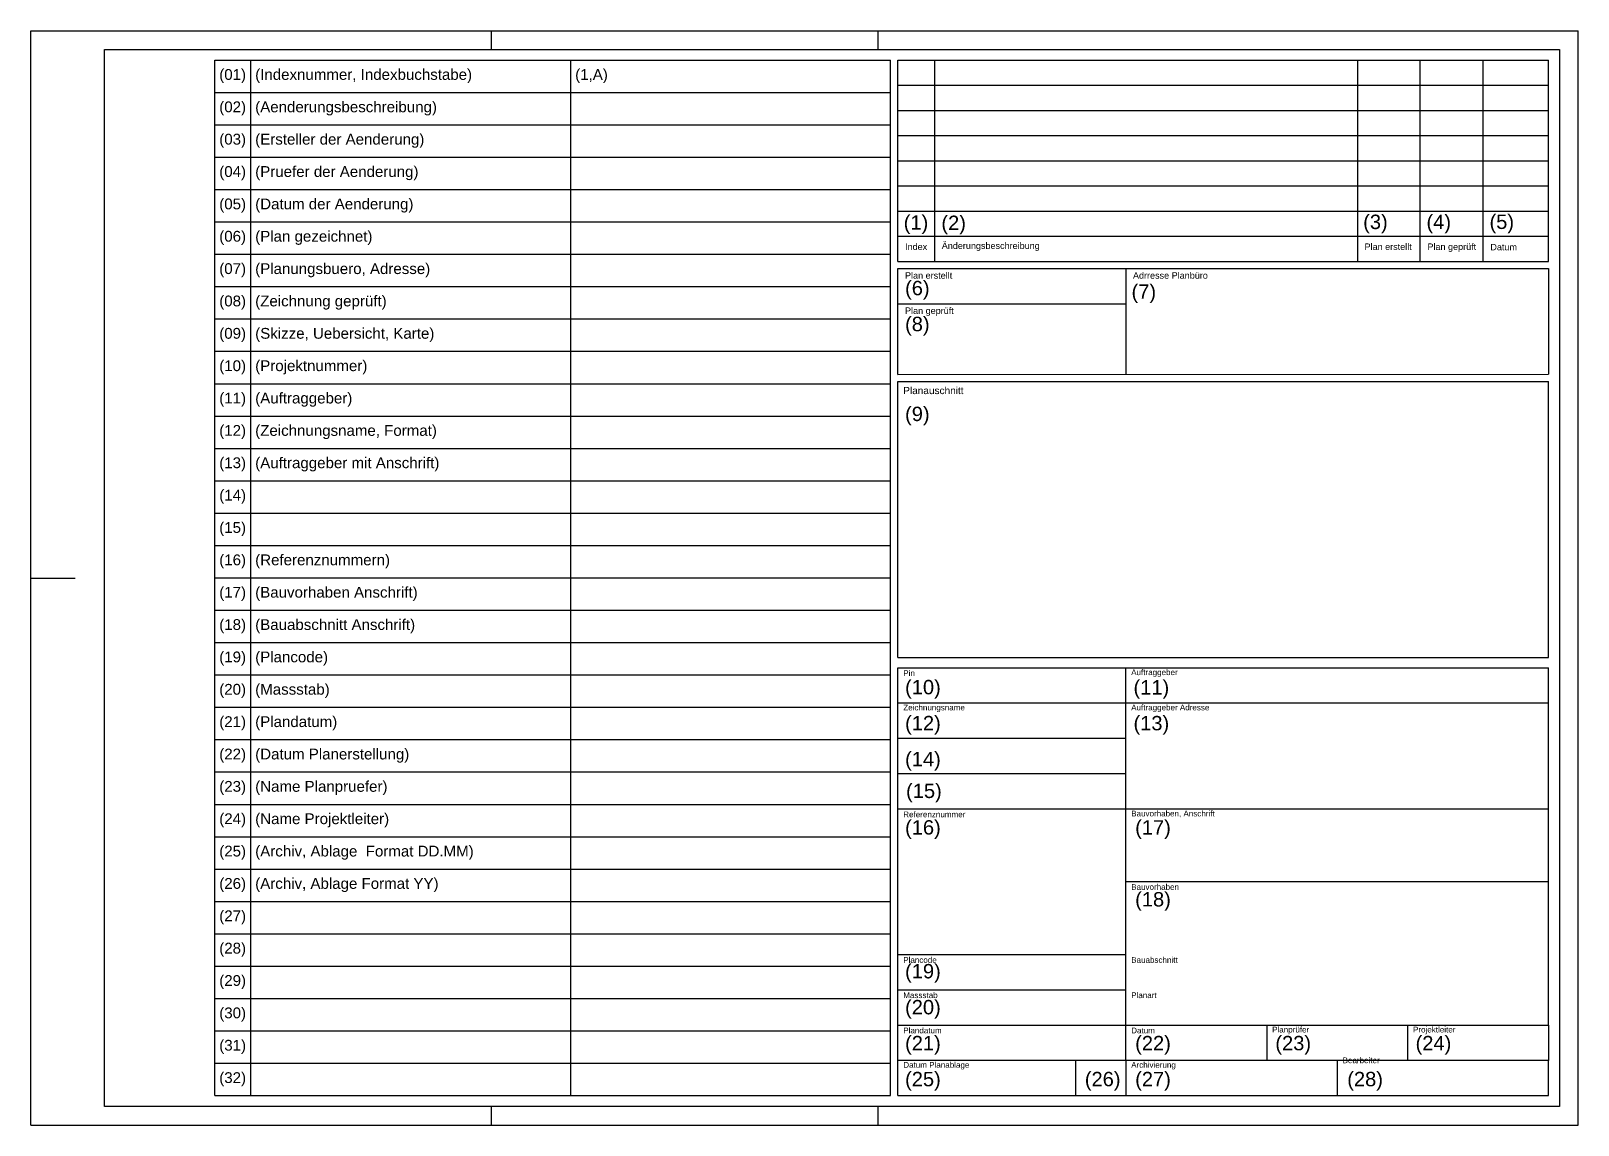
# Model space of a CAD drawing. Header units: millimetres. Extents: x 0 to 420, y 0 to 297.
import ezdxf

# ---------------------------------------------------------------- set-up
doc = ezdxf.new("R2010")
doc.units = ezdxf.units.MM
for name, color, linetype, true_color in [('Blattrahmen Din A3', 5, 'Continuous', 0x0000ff), ('Faltung Lochung', 3, 'Continuous', 0x00ff00), ('Legende Rahmen', 5, 'Continuous', 0x0000ff), ('Legende Text', 6, 'Continuous', 0xff00ff), ('Plankopf 2 Hilfe', 96, 'Continuous', 0x008000), ('Plankopf 2 Rahmen', 5, 'Continuous', 0x0000ff), ('Plankopf 2 Text Vorgabe', 1, 'Continuous', 0xff0000)]:
    doc.layers.add(name, color=color, linetype=linetype, true_color=true_color)
doc.styles.add('textstyle100', font='')
doc.styles.add('textstyle101', font='')
doc.styles.add('textstyle102', font='')
doc.styles.add('textstyle103', font='')
doc.styles.add('textstyle104', font='')
doc.styles.add('textstyle105', font='')
doc.styles.add('textstyle106', font='')
doc.styles.add('textstyle107', font='')
doc.styles.add('textstyle108', font='')
doc.styles.add('textstyle109', font='')
doc.styles.add('textstyle110', font='')
doc.styles.add('textstyle111', font='')
doc.styles.add('textstyle112', font='')
doc.styles.add('textstyle113', font='')
doc.styles.add('textstyle114', font='')
doc.styles.add('textstyle115', font='')
doc.styles.add('textstyle116', font='')
doc.styles.add('textstyle117', font='')
doc.styles.add('textstyle118', font='')
doc.styles.add('textstyle119', font='')
doc.styles.add('textstyle120', font='')
doc.styles.add('textstyle121', font='')
doc.styles.add('textstyle122', font='')
doc.styles.add('textstyle123', font='')
doc.styles.add('textstyle124', font='')
doc.styles.add('textstyle125', font='')
doc.styles.add('textstyle126', font='')
doc.styles.add('textstyle127', font='')
doc.styles.add('textstyle128', font='')
doc.styles.add('textstyle129', font='')
doc.styles.add('textstyle130', font='')
doc.styles.add('textstyle131', font='')
doc.styles.add('textstyle20', font='')
doc.styles.add('textstyle21', font='')
doc.styles.add('textstyle22', font='')
doc.styles.add('textstyle23', font='')
doc.styles.add('textstyle24', font='')
doc.styles.add('textstyle25', font='')
doc.styles.add('textstyle26', font='')
doc.styles.add('textstyle27', font='')
doc.styles.add('textstyle28', font='')
doc.styles.add('textstyle29', font='')
doc.styles.add('textstyle30', font='')
doc.styles.add('textstyle31', font='')
doc.styles.add('textstyle32', font='')
doc.styles.add('textstyle33', font='')
doc.styles.add('textstyle34', font='')
doc.styles.add('textstyle35', font='')
doc.styles.add('textstyle36', font='')
doc.styles.add('textstyle37', font='')
doc.styles.add('textstyle38', font='')
doc.styles.add('textstyle39', font='')
doc.styles.add('textstyle40', font='')
doc.styles.add('textstyle41', font='')
doc.styles.add('textstyle42', font='')
doc.styles.add('textstyle43', font='')
doc.styles.add('textstyle44', font='')
doc.styles.add('textstyle45', font='')
doc.styles.add('textstyle46', font='')
doc.styles.add('textstyle47', font='')
doc.styles.add('textstyle48', font='')
doc.styles.add('textstyle49', font='')
doc.styles.add('textstyle50', font='')
doc.styles.add('textstyle51', font='')
doc.styles.add('textstyle52', font='')
doc.styles.add('textstyle53', font='')
doc.styles.add('textstyle54', font='')
doc.styles.add('textstyle55', font='')
doc.styles.add('textstyle56', font='')
doc.styles.add('textstyle57', font='')
doc.styles.add('textstyle58', font='')
doc.styles.add('textstyle59', font='')
doc.styles.add('textstyle60', font='')
doc.styles.add('textstyle61', font='')
doc.styles.add('textstyle62', font='')
doc.styles.add('textstyle63', font='')
doc.styles.add('textstyle64', font='')
doc.styles.add('textstyle65', font='')
doc.styles.add('textstyle66', font='')
doc.styles.add('textstyle67', font='')
doc.styles.add('textstyle68', font='')
doc.styles.add('textstyle69', font='')
doc.styles.add('textstyle70', font='')
doc.styles.add('textstyle71', font='')
doc.styles.add('textstyle72', font='')
doc.styles.add('textstyle73', font='')
doc.styles.add('textstyle74', font='')
doc.styles.add('textstyle75', font='')
doc.styles.add('textstyle76', font='')
doc.styles.add('textstyle77', font='')
doc.styles.add('textstyle78', font='')
doc.styles.add('textstyle79', font='')
doc.styles.add('textstyle80', font='')
doc.styles.add('textstyle81', font='')
doc.styles.add('textstyle82', font='')
doc.styles.add('textstyle83', font='')
doc.styles.add('textstyle84', font='')
doc.styles.add('textstyle85', font='')
doc.styles.add('textstyle86', font='')
doc.styles.add('textstyle87', font='')
doc.styles.add('textstyle88', font='')
doc.styles.add('textstyle89', font='')
doc.styles.add('textstyle90', font='')
doc.styles.add('textstyle91', font='')
doc.styles.add('textstyle92', font='')
doc.styles.add('textstyle93', font='')
doc.styles.add('textstyle94', font='')
doc.styles.add('textstyle95', font='')
doc.styles.add('textstyle96', font='')
doc.styles.add('textstyle97', font='')
doc.styles.add('textstyle98', font='')
doc.styles.add('textstyle99', font='')
doc.styles.get('textstyle100').set_extended_font_data('Arial')
doc.styles.get('textstyle101').set_extended_font_data('Arial')
doc.styles.get('textstyle102').set_extended_font_data('Arial')
doc.styles.get('textstyle103').set_extended_font_data('Arial')
doc.styles.get('textstyle104').set_extended_font_data('Arial')
doc.styles.get('textstyle105').set_extended_font_data('Arial')
doc.styles.get('textstyle106').set_extended_font_data('Arial')
doc.styles.get('textstyle107').set_extended_font_data('Arial')
doc.styles.get('textstyle108').set_extended_font_data('Arial')
doc.styles.get('textstyle109').set_extended_font_data('Arial')
doc.styles.get('textstyle110').set_extended_font_data('Arial')
doc.styles.get('textstyle111').set_extended_font_data('Arial')
doc.styles.get('textstyle112').set_extended_font_data('Arial')
doc.styles.get('textstyle113').set_extended_font_data('Arial')
doc.styles.get('textstyle114').set_extended_font_data('Arial')
doc.styles.get('textstyle115').set_extended_font_data('Arial')
doc.styles.get('textstyle116').set_extended_font_data('Arial')
doc.styles.get('textstyle117').set_extended_font_data('Arial')
doc.styles.get('textstyle118').set_extended_font_data('Arial')
doc.styles.get('textstyle119').set_extended_font_data('Arial')
doc.styles.get('textstyle120').set_extended_font_data('Arial')
doc.styles.get('textstyle121').set_extended_font_data('Arial')
doc.styles.get('textstyle122').set_extended_font_data('Arial')
doc.styles.get('textstyle123').set_extended_font_data('Arial')
doc.styles.get('textstyle124').set_extended_font_data('Arial')
doc.styles.get('textstyle125').set_extended_font_data('Arial')
doc.styles.get('textstyle126').set_extended_font_data('Arial')
doc.styles.get('textstyle127').set_extended_font_data('Arial')
doc.styles.get('textstyle128').set_extended_font_data('Arial')
doc.styles.get('textstyle129').set_extended_font_data('Arial')
doc.styles.get('textstyle130').set_extended_font_data('Arial')
doc.styles.get('textstyle131').set_extended_font_data('Arial')
doc.styles.get('textstyle20').set_extended_font_data('Arial')
doc.styles.get('textstyle21').set_extended_font_data('Arial')
doc.styles.get('textstyle22').set_extended_font_data('Arial')
doc.styles.get('textstyle23').set_extended_font_data('Arial')
doc.styles.get('textstyle24').set_extended_font_data('Arial')
doc.styles.get('textstyle25').set_extended_font_data('Arial')
doc.styles.get('textstyle26').set_extended_font_data('Arial')
doc.styles.get('textstyle27').set_extended_font_data('Arial')
doc.styles.get('textstyle28').set_extended_font_data('Arial')
doc.styles.get('textstyle29').set_extended_font_data('Arial')
doc.styles.get('textstyle30').set_extended_font_data('Arial')
doc.styles.get('textstyle31').set_extended_font_data('Arial')
doc.styles.get('textstyle32').set_extended_font_data('Arial')
doc.styles.get('textstyle33').set_extended_font_data('Arial')
doc.styles.get('textstyle34').set_extended_font_data('Arial')
doc.styles.get('textstyle35').set_extended_font_data('Arial')
doc.styles.get('textstyle36').set_extended_font_data('Arial')
doc.styles.get('textstyle37').set_extended_font_data('Arial')
doc.styles.get('textstyle38').set_extended_font_data('Arial')
doc.styles.get('textstyle39').set_extended_font_data('Arial')
doc.styles.get('textstyle40').set_extended_font_data('Arial')
doc.styles.get('textstyle41').set_extended_font_data('Arial')
doc.styles.get('textstyle42').set_extended_font_data('Arial')
doc.styles.get('textstyle43').set_extended_font_data('Arial')
doc.styles.get('textstyle44').set_extended_font_data('Arial')
doc.styles.get('textstyle45').set_extended_font_data('Arial')
doc.styles.get('textstyle46').set_extended_font_data('Arial')
doc.styles.get('textstyle47').set_extended_font_data('Arial')
doc.styles.get('textstyle48').set_extended_font_data('Arial')
doc.styles.get('textstyle49').set_extended_font_data('Arial')
doc.styles.get('textstyle50').set_extended_font_data('Arial')
doc.styles.get('textstyle51').set_extended_font_data('Arial')
doc.styles.get('textstyle52').set_extended_font_data('Arial')
doc.styles.get('textstyle53').set_extended_font_data('Arial')
doc.styles.get('textstyle54').set_extended_font_data('Arial')
doc.styles.get('textstyle55').set_extended_font_data('Arial')
doc.styles.get('textstyle56').set_extended_font_data('Arial')
doc.styles.get('textstyle57').set_extended_font_data('Arial')
doc.styles.get('textstyle58').set_extended_font_data('Arial')
doc.styles.get('textstyle59').set_extended_font_data('Arial')
doc.styles.get('textstyle60').set_extended_font_data('Arial')
doc.styles.get('textstyle61').set_extended_font_data('Arial')
doc.styles.get('textstyle62').set_extended_font_data('Arial')
doc.styles.get('textstyle63').set_extended_font_data('Arial')
doc.styles.get('textstyle64').set_extended_font_data('Arial')
doc.styles.get('textstyle65').set_extended_font_data('Arial')
doc.styles.get('textstyle66').set_extended_font_data('Arial')
doc.styles.get('textstyle67').set_extended_font_data('Arial')
doc.styles.get('textstyle68').set_extended_font_data('Arial')
doc.styles.get('textstyle69').set_extended_font_data('Arial')
doc.styles.get('textstyle70').set_extended_font_data('Arial')
doc.styles.get('textstyle71').set_extended_font_data('Arial')
doc.styles.get('textstyle72').set_extended_font_data('Arial')
doc.styles.get('textstyle73').set_extended_font_data('Arial')
doc.styles.get('textstyle74').set_extended_font_data('Arial')
doc.styles.get('textstyle75').set_extended_font_data('Arial')
doc.styles.get('textstyle76').set_extended_font_data('Arial')
doc.styles.get('textstyle77').set_extended_font_data('Arial')
doc.styles.get('textstyle78').set_extended_font_data('Arial')
doc.styles.get('textstyle79').set_extended_font_data('Arial')
doc.styles.get('textstyle80').set_extended_font_data('Arial')
doc.styles.get('textstyle81').set_extended_font_data('Arial')
doc.styles.get('textstyle82').set_extended_font_data('Arial')
doc.styles.get('textstyle83').set_extended_font_data('Arial')
doc.styles.get('textstyle84').set_extended_font_data('Arial')
doc.styles.get('textstyle85').set_extended_font_data('Arial')
doc.styles.get('textstyle86').set_extended_font_data('Arial')
doc.styles.get('textstyle87').set_extended_font_data('Arial')
doc.styles.get('textstyle88').set_extended_font_data('Arial')
doc.styles.get('textstyle89').set_extended_font_data('Arial')
doc.styles.get('textstyle90').set_extended_font_data('Arial')
doc.styles.get('textstyle91').set_extended_font_data('Arial')
doc.styles.get('textstyle92').set_extended_font_data('Arial')
doc.styles.get('textstyle93').set_extended_font_data('Arial')
doc.styles.get('textstyle94').set_extended_font_data('Arial')
doc.styles.get('textstyle95').set_extended_font_data('Arial')
doc.styles.get('textstyle96').set_extended_font_data('Arial')
doc.styles.get('textstyle97').set_extended_font_data('Arial')
doc.styles.get('textstyle98').set_extended_font_data('Arial')
doc.styles.get('textstyle99').set_extended_font_data('Arial')

msp = doc.modelspace()

# ---------------------------------------------------------------- linework, layer by layer
at = {"layer": 'Blattrahmen Din A3'}
for p, q in [((0, 0), (0, 297)), ((0, 297), (420, 297)), ((420, 0), (420, 297)), ((20, 292), (415, 292)), ((20, 5), (20, 292)), ((415, 292), (415, 5)), ((415, 5), (20, 5)), ((0, 0), (420, 0))]:
    msp.add_line(p, q, dxfattribs=at)
at = {"layer": 'Faltung Lochung'}
for p, q in [((125, 292), (125, 297)), ((230, 292), (230, 297)), ((0, 148.5), (12, 148.5)), ((125, 0), (125, 5)), ((230, 0), (230, 5))]:
    msp.add_line(p, q, dxfattribs=at)
at = {"layer": 'Legende Rahmen'}
for p, q in [((49.9, 280.3), (49.9, 289.09)), ((49.9, 289.09), (233.39, 289.09)), ((59.66, 280.3), (59.66, 289.09)), ((146.53, 280.3), (146.53, 289.09)), ((233.39, 280.3), (233.39, 289.09)), ((49.9, 271.52), (49.9, 280.3)), ((49.9, 280.3), (233.39, 280.3)), ((59.66, 271.52), (59.66, 280.3)), ((146.53, 271.52), (146.53, 280.3)), ((233.39, 271.52), (233.39, 280.3)), ((49.9, 262.74), (49.9, 271.52)), ((49.9, 271.52), (233.39, 271.52)), ((59.66, 262.74), (59.66, 271.52)), ((146.53, 262.74), (146.53, 271.52)), ((233.39, 262.74), (233.39, 271.52)), ((49.9, 253.95), (49.9, 262.74)), ((49.9, 262.74), (233.39, 262.74)), ((59.66, 253.95), (59.66, 262.74)), ((146.53, 253.95), (146.53, 262.74)), ((233.39, 253.95), (233.39, 262.74)), ((49.9, 245.17), (49.9, 253.95)), ((49.9, 253.95), (233.39, 253.95)), ((59.66, 245.17), (59.66, 253.95)), ((146.53, 245.17), (146.53, 253.95)), ((233.39, 245.17), (233.39, 253.95)), ((49.9, 236.38), (49.9, 245.17)), ((49.9, 245.17), (233.39, 245.17)), ((59.66, 236.38), (59.66, 245.17)), ((146.53, 236.38), (146.53, 245.17)), ((233.39, 236.38), (233.39, 245.17)), ((49.9, 227.6), (49.9, 236.38)), ((49.9, 236.38), (233.39, 236.38)), ((59.66, 227.6), (59.66, 236.38)), ((146.53, 227.6), (146.53, 236.38)), ((233.39, 227.6), (233.39, 236.38)), ((49.9, 218.82), (49.9, 227.6)), ((49.9, 227.6), (233.39, 227.6)), ((59.66, 218.82), (59.66, 227.6)), ((146.53, 218.82), (146.53, 227.6)), ((233.39, 218.82), (233.39, 227.6)), ((49.9, 210.03), (49.9, 218.82)), ((49.9, 218.82), (233.39, 218.82)), ((59.66, 210.03), (59.66, 218.82)), ((146.53, 210.03), (146.53, 218.82)), ((233.39, 210.03), (233.39, 218.82)), ((49.9, 201.25), (49.9, 210.03)), ((49.9, 210.03), (233.39, 210.03)), ((59.66, 201.25), (59.66, 210.03)), ((146.53, 201.25), (146.53, 210.03)), ((233.39, 201.25), (233.39, 210.03)), ((49.9, 192.46), (49.9, 201.25)), ((49.9, 201.25), (233.39, 201.25)), ((59.66, 192.46), (59.66, 201.25)), ((146.53, 192.46), (146.53, 201.25)), ((233.39, 192.46), (233.39, 201.25)), ((49.9, 183.68), (49.9, 192.46)), ((49.9, 192.46), (233.39, 192.46)), ((59.66, 183.68), (59.66, 192.46)), ((146.53, 183.68), (146.53, 192.46)), ((233.39, 183.68), (233.39, 192.46)), ((49.9, 174.9), (49.9, 183.68)), ((49.9, 183.68), (233.39, 183.68)), ((59.66, 174.9), (59.66, 183.68)), ((146.53, 174.9), (146.53, 183.68)), ((233.39, 174.9), (233.39, 183.68)), ((49.9, 166.11), (49.9, 174.9)), ((49.9, 174.9), (233.39, 174.9)), ((59.66, 166.11), (59.66, 174.9)), ((146.53, 166.11), (146.53, 174.9)), ((233.39, 166.11), (233.39, 174.9)), ((49.9, 157.33), (49.9, 166.11)), ((49.9, 166.11), (233.39, 166.11)), ((59.66, 157.33), (59.66, 166.11)), ((146.53, 157.33), (146.53, 166.11)), ((233.39, 157.33), (233.39, 166.11)), ((49.9, 148.54), (49.9, 157.33)), ((49.9, 157.33), (233.39, 157.33)), ((59.66, 148.54), (59.66, 157.33)), ((146.53, 148.54), (146.53, 157.33)), ((233.39, 148.54), (233.39, 157.33)), ((49.9, 139.76), (49.9, 148.54)), ((49.9, 148.54), (233.39, 148.54)), ((59.66, 139.76), (59.66, 148.54)), ((146.53, 139.76), (146.53, 148.54)), ((233.39, 139.76), (233.39, 148.54)), ((49.9, 130.98), (49.9, 139.76)), ((49.9, 139.76), (233.39, 139.76)), ((59.66, 130.98), (59.66, 139.76)), ((146.53, 130.98), (146.53, 139.76)), ((233.39, 130.98), (233.39, 139.76)), ((49.9, 122.19), (49.9, 130.98)), ((49.9, 130.98), (233.39, 130.98)), ((59.66, 122.19), (59.66, 130.98)), ((146.53, 122.19), (146.53, 130.98)), ((233.39, 122.19), (233.39, 130.98)), ((49.9, 113.41), (49.9, 122.19)), ((49.9, 122.19), (233.39, 122.19)), ((59.66, 113.41), (59.66, 122.19)), ((146.53, 113.41), (146.53, 122.19)), ((233.39, 113.41), (233.39, 122.19)), ((49.9, 104.62), (49.9, 113.41)), ((49.9, 113.41), (233.39, 113.41)), ((59.66, 104.62), (59.66, 113.41)), ((146.53, 104.62), (146.53, 113.41)), ((233.39, 104.62), (233.39, 113.41)), ((49.9, 95.84), (49.9, 104.62)), ((49.9, 104.62), (233.39, 104.62)), ((59.66, 95.84), (59.66, 104.62)), ((146.53, 95.84), (146.53, 104.62)), ((233.39, 95.84), (233.39, 104.62)), ((49.9, 87.06), (49.9, 95.84)), ((49.9, 95.84), (233.39, 95.84)), ((59.66, 87.06), (59.66, 95.84)), ((146.53, 87.06), (146.53, 95.84)), ((233.39, 87.06), (233.39, 95.84)), ((49.9, 78.27), (49.9, 87.06)), ((49.9, 87.06), (233.39, 87.06)), ((59.66, 78.27), (59.66, 87.06)), ((146.53, 78.27), (146.53, 87.06)), ((233.39, 78.27), (233.39, 87.06)), ((49.9, 69.49), (49.9, 78.27)), ((49.9, 78.27), (233.39, 78.27)), ((59.66, 69.49), (59.66, 78.27)), ((146.53, 69.49), (146.53, 78.27)), ((233.39, 69.49), (233.39, 78.27)), ((49.9, 60.7), (49.9, 69.49)), ((49.9, 69.49), (233.39, 69.49)), ((59.66, 60.7), (59.66, 69.49)), ((146.53, 60.7), (146.53, 69.49)), ((233.39, 60.7), (233.39, 69.49)), ((49.9, 51.92), (49.9, 60.7)), ((49.9, 60.7), (233.39, 60.7)), ((59.66, 51.92), (59.66, 60.7)), ((146.53, 51.92), (146.53, 60.7)), ((233.39, 51.92), (233.39, 60.7)), ((49.9, 43.14), (49.9, 51.92)), ((49.9, 51.92), (233.39, 51.92)), ((59.66, 43.14), (59.66, 51.92)), ((146.53, 43.14), (146.53, 51.92)), ((233.39, 43.14), (233.39, 51.92)), ((49.9, 34.35), (49.9, 43.14)), ((49.9, 43.14), (233.39, 43.14)), ((59.66, 34.35), (59.66, 43.14)), ((146.53, 34.35), (146.53, 43.14)), ((233.39, 34.35), (233.39, 43.14)), ((49.9, 25.57), (49.9, 34.35)), ((49.9, 34.35), (233.39, 34.35)), ((59.66, 25.57), (59.66, 34.35)), ((146.53, 25.57), (146.53, 34.35)), ((233.39, 25.57), (233.39, 34.35)), ((49.9, 16.78), (49.9, 25.57)), ((49.9, 25.57), (233.39, 25.57)), ((59.66, 16.78), (59.66, 25.57)), ((146.53, 16.78), (146.53, 25.57)), ((233.39, 16.78), (233.39, 25.57)), ((49.9, 8), (49.9, 16.78)), ((49.9, 16.78), (233.39, 16.78)), ((59.66, 8), (59.66, 16.78)), ((146.53, 8), (146.53, 16.78)), ((233.39, 8), (233.39, 16.78)), ((49.9, 8), (233.39, 8))]:
    msp.add_line(p, q, dxfattribs=at)
at = {"layer": 'Plankopf 2 Rahmen'}
for p, q in [((235.34, 282.26), (235.34, 289.09)), ((235.34, 289.09), (245.3, 289.09)), ((245.3, 289.09), (245.3, 282.26)), ((245.3, 289.09), (360.08, 289.09)), ((360.08, 289.09), (360.08, 282.26)), ((360.08, 289.09), (412, 289.09)), ((377.16, 234.43), (377.16, 289.09)), ((394.24, 234.43), (394.24, 289.09)), ((412, 234.43), (412, 289.09)), ((235.34, 275.42), (235.34, 282.26)), ((235.34, 282.26), (245.3, 282.26)), ((245.3, 282.26), (245.3, 275.42)), ((245.3, 282.26), (360.08, 282.26)), ((360.08, 282.26), (360.08, 275.42)), ((360.08, 282.26), (412, 282.26)), ((235.34, 268.59), (235.34, 275.42)), ((235.34, 275.42), (245.3, 275.42)), ((245.3, 275.42), (245.3, 268.59)), ((245.3, 275.42), (360.08, 275.42)), ((360.08, 275.42), (360.08, 268.59)), ((360.08, 275.42), (412, 275.42)), ((235.34, 261.76), (235.34, 268.59)), ((235.34, 268.59), (245.3, 268.59)), ((245.3, 268.59), (245.3, 261.76)), ((245.3, 268.59), (360.08, 268.59)), ((360.08, 268.59), (360.08, 261.76)), ((360.08, 268.59), (412, 268.59)), ((235.34, 254.93), (235.34, 261.76)), ((235.34, 261.76), (245.3, 261.76)), ((245.3, 261.76), (245.3, 254.93)), ((245.3, 261.76), (360.08, 261.76)), ((360.08, 261.76), (360.08, 254.93)), ((360.08, 261.76), (412, 261.76)), ((235.34, 248.1), (235.34, 254.93)), ((235.34, 254.93), (245.3, 254.93)), ((245.3, 254.93), (245.3, 248.1)), ((245.3, 254.93), (360.08, 254.93)), ((360.08, 254.93), (360.08, 248.1)), ((360.08, 254.93), (412, 254.93)), ((235.34, 241.26), (235.34, 248.1)), ((235.34, 248.1), (245.3, 248.1)), ((245.3, 248.1), (245.3, 241.26)), ((245.3, 248.1), (360.08, 248.1)), ((360.08, 248.1), (360.08, 241.26)), ((360.08, 248.1), (412, 248.1)), ((235.34, 234.43), (235.34, 241.26)), ((235.34, 241.26), (245.3, 241.26)), ((245.3, 241.26), (245.3, 234.43)), ((245.3, 241.26), (360.08, 241.26)), ((360.08, 241.26), (360.08, 234.43)), ((360.08, 241.26), (412, 241.26)), ((235.34, 234.43), (412, 234.43)), ((235.34, 232.47), (297.22, 232.48)), ((235.34, 222.91), (235.34, 232.47)), ((297.22, 232.48), (297.22, 203.79)), ((297.22, 232.48), (412, 232.48)), ((360.08, 234.43), (377.16, 234.43)), ((377.16, 234.43), (394.24, 234.43)), ((394.24, 234.43), (411.32, 234.43)), ((412, 232.48), (412, 203.79)), ((235.34, 222.92), (297.22, 222.92)), ((235.34, 203.78), (235.34, 222.91)), ((235.34, 203.78), (412, 203.79)), ((235.34, 126.88), (235.34, 201.84)), ((235.34, 201.83), (412, 201.83)), ((412, 126.88), (412, 201.83)), ((235.34, 126.88), (412, 126.88)), ((235.34, 124.14), (297.22, 124.14)), ((235.34, 8), (235.34, 124.14)), ((297.22, 114.58), (297.22, 124.14)), ((297.22, 124.14), (412, 124.14)), ((412, 27.13), (412, 124.14)), ((235.34, 114.57), (297.22, 114.58)), ((297.22, 105.01), (297.22, 114.58)), ((297.22, 114.58), (412, 114.58)), ((235.35, 104.98), (297.22, 105.01)), ((297.22, 95.45), (297.22, 105.01)), ((235.34, 95.46), (297.22, 95.45)), ((297.22, 85.88), (297.22, 95.45)), ((235.35, 85.88), (297.22, 85.88)), ((297.22, 66.07), (297.22, 85.88)), ((297.22, 85.88), (412, 85.88)), ((297.22, 46.26), (297.22, 66.07)), ((297.22, 66.07), (412, 66.07)), ((235.34, 46.26), (297.22, 46.26)), ((297.22, 36.69), (297.22, 46.26)), ((235.35, 36.7), (297.22, 36.69)), ((297.22, 27.13), (297.22, 36.69)), ((235.34, 27.13), (297.22, 27.13)), ((297.22, 17.56), (297.22, 27.13)), ((297.22, 27.13), (335.48, 27.13)), ((335.48, 27.13), (373.74, 27.13)), ((335.48, 27.13), (335.48, 17.56)), ((373.74, 27.13), (412, 27.13)), ((373.74, 27.13), (373.74, 17.56)), ((412, 27.13), (412, 17.56)), ((283.56, 17.56), (235.32, 17.55)), ((297.22, 17.56), (283.56, 17.56)), ((283.56, 17.56), (283.56, 8)), ((354.61, 17.56), (297.22, 17.56)), ((297.22, 17.56), (297.22, 8)), ((412, 17.56), (354.61, 17.56)), ((354.61, 17.56), (354.61, 8)), ((412, 8), (412, 17.56)), ((235.34, 8), (412, 8))]:
    msp.add_line(p, q, dxfattribs=at)

# ---------------------------------------------------------------- texts
at = {"layer": 'Legende Text', "char_height": 2.928, "attachment_point": 1}
for s, insert, style in [('(01)', (51.12, 286.65), 'textstyle56'), ('(Indexnummer, Indexbuchstabe)', (60.88, 286.65), 'textstyle88'), ('(1,A)', (147.75, 286.65), 'textstyle89'), ('(02)', (51.12, 277.86), 'textstyle57'), ('(Aenderungsbeschreibung)', (60.88, 277.86), 'textstyle91'), ('(03)', (51.12, 269.08), 'textstyle58'), ('(Ersteller der Aenderung)', (60.88, 269.08), 'textstyle92'), ('(04)', (51.12, 260.3), 'textstyle59'), ('(Pruefer der Aenderung)', (60.88, 260.3), 'textstyle93'), ('(05)', (51.12, 251.51), 'textstyle60'), ('(Datum der Aenderung)', (60.88, 251.51), 'textstyle90'), ('(06)', (51.12, 242.73), 'textstyle61'), ('(Plan gezeichnet)', (60.88, 242.73), 'textstyle94'), ('(07)', (51.12, 233.94), 'textstyle62'), ('(Planungsbuero, Adresse)', (60.88, 233.94), 'textstyle96'), ('(08)', (51.12, 225.16), 'textstyle63'), ('(Zeichnung geprüft)', (60.88, 225.16), 'textstyle95'), ('(09)', (51.12, 216.38), 'textstyle64'), ('(Skizze, Uebersicht, Karte)', (60.88, 216.38), 'textstyle97'), ('(10)', (51.12, 207.59), 'textstyle65'), ('(Projektnummer)', (60.88, 207.59), 'textstyle98'), ('(11)', (51.12, 198.81), 'textstyle66'), ('(Auftraggeber)', (60.88, 198.81), 'textstyle99'), ('(12)', (51.12, 190.02), 'textstyle67'), ('(Zeichnungsname, Format)', (60.88, 190.02), 'textstyle100'), ('(13)', (51.12, 181.24), 'textstyle68'), ('(Auftraggeber mit Anschrift)', (60.88, 181.24), 'textstyle101'), ('(14)', (51.12, 172.46), 'textstyle69'), ('(15)', (51.12, 163.67), 'textstyle70'), ('(16)', (51.12, 154.89), 'textstyle71'), ('(Referenznummern)', (60.88, 154.89), 'textstyle102'), ('(17)', (51.12, 146.1), 'textstyle72'), ('(Bauvorhaben Anschrift)', (60.88, 146.1), 'textstyle103'), ('(18)', (51.12, 137.32), 'textstyle73'), ('(Bauabschnitt Anschrift)', (60.88, 137.32), 'textstyle104'), ('(19)', (51.12, 128.54), 'textstyle74'), ('(Plancode)', (60.88, 128.54), 'textstyle105'), ('(20)', (51.12, 119.75), 'textstyle75'), ('(Massstab)', (60.88, 119.75), 'textstyle110'), ('(21)', (51.12, 110.97), 'textstyle76'), ('(Plandatum)', (60.88, 110.97), 'textstyle106'), ('(22)', (51.12, 102.18), 'textstyle77'), ('(Datum Planerstellung)', (60.88, 102.18), 'textstyle107'), ('(23)', (51.12, 93.4), 'textstyle78'), ('(Name Planpruefer)', (60.88, 93.4), 'textstyle108'), ('(24)', (51.12, 84.62), 'textstyle79'), ('(Name Projektleiter)', (60.88, 84.62), 'textstyle109'), ('(25)', (51.12, 75.83), 'textstyle80'), ('(Archiv, Ablage  Format DD.MM)', (60.88, 75.83), 'textstyle111'), ('(26)', (51.12, 67.05), 'textstyle81'), ('(Archiv, Ablage Format YY)', (60.88, 67.05), 'textstyle112'), ('(27)', (51.12, 58.26), 'textstyle82'), ('(28)', (51.12, 49.48), 'textstyle83'), ('(29)', (51.12, 40.7), 'textstyle84'), ('(30)', (51.12, 31.91), 'textstyle85'), ('(31)', (51.12, 23.13), 'textstyle86'), ('(32)', (51.12, 14.34), 'textstyle87')]:
    msp.add_mtext(s, dxfattribs=dict(at, insert=insert, style=style))
at = {"layer": 'Plankopf 2 Hilfe', "char_height": 3.904, "attachment_point": 4}
for s, insert, style in [('(1)', (236.93, 244.43), 'textstyle28'), ('(2)', (247.16, 244.32), 'textstyle29'), ('(3)', (361.66, 244.59), 'textstyle30'), ('(4)', (378.85, 244.57), 'textstyle31'), ('(5)', (395.96, 244.61), 'textstyle32'), ('(6)', (237.3, 226.62), 'textstyle33'), ('(7)', (298.78, 225.65), 'textstyle34'), ('(8)', (237.3, 216.86), 'textstyle35'), ('(9)', (237.3, 192.46), 'textstyle36'), ('(10)', (237.3, 118.29), 'textstyle37'), ('(11)', (299.31, 118.24), 'textstyle38'), ('(12)', (237.3, 108.53), 'textstyle39'), ('(13)', (299.31, 108.52), 'textstyle40'), ('(14)', (237.3, 98.77), 'textstyle41'), ('(15)', (237.57, 90.14), 'textstyle42'), ('(16)', (237.3, 80.22), 'textstyle43'), ('(17)', (299.76, 80.22), 'textstyle44'), ('(18)', (299.76, 60.7), 'textstyle45'), ('(19)', (237.3, 41.18), 'textstyle46'), ('(20)', (237.3, 31.42), 'textstyle47'), ('(21)', (237.3, 21.66), 'textstyle48'), ('(22)', (299.76, 21.66), 'textstyle49'), ('(23)', (337.82, 21.66), 'textstyle50'), ('(24)', (375.89, 21.66), 'textstyle51'), ('(25)', (237.3, 11.9), 'textstyle52'), ('(26)', (286.1, 11.9), 'textstyle53'), ('(27)', (299.76, 11.9), 'textstyle54'), ('(28)', (357.34, 11.9), 'textstyle55')]:
    msp.add_mtext(s, dxfattribs=dict(at, insert=insert, style=style))
at = {"layer": 'Plankopf 2 Text Vorgabe'}
for s, insert, char_height, attachment_point, style in [('Index', (237.3, 239.31), 1.757, 1, 'textstyle20'), ('Änderungsbeschreibung', (247.26, 239.57), 1.7568, 1, 'textstyle21'), ('Plan erstellt', (362.03, 239.31), 1.7568, 1, 'textstyle22'), ('Plan geprüft', (379.11, 239.31), 1.7568, 1, 'textstyle23'), ('Datum', (396.19, 239.21), 1.757, 1, 'textstyle24'), ('Plan erstellt', (237.29, 231.5), 1.7568, 1, 'textstyle25'), ('Adrresse Planbüro', (299.17, 231.5), 1.7568, 1, 'textstyle27'), ('Plan geprüft', (237.29, 221.94), 1.7568, 1, 'textstyle26'), ('Planauschnitt', (236.81, 200.37), 1.952, 1, 'textstyle113'), ('Pin', (236.81, 122.68), 1.562, 4, 'textstyle114'), ('Auftraggeber', (298.69, 122.68), 1.5616, 4, 'textstyle115'), ('Zeichnungsname', (236.81, 113.11), 1.5616, 4, 'textstyle116'), ('Auftraggeber Adresse', (298.69, 113.12), 1.5616, 4, 'textstyle117'), ('Referenznummer', (236.81, 84.32), 1.5616, 4, 'textstyle118'), ('Bauvorhaben, Anschrift', (298.69, 84.42), 1.5616, 4, 'textstyle119'), ('Bauvorhaben', (298.69, 64.61), 1.5616, 4, 'textstyle120'), ('Plancode', (236.81, 44.8), 1.562, 4, 'textstyle123'), ('Bauabschnitt', (298.69, 44.8), 1.5616, 4, 'textstyle121'), ('Massstab', (236.81, 35.23), 1.562, 4, 'textstyle124'), ('Planart', (298.69, 35.23), 1.562, 4, 'textstyle122'), ('Plandatum', (236.81, 25.67), 1.562, 4, 'textstyle125'), ('Datum', (298.69, 25.67), 1.562, 4, 'textstyle129'), ('Planprüfer', (336.95, 25.67), 1.562, 4, 'textstyle130'), ('Projektleiter', (375.2, 25.67), 1.5616, 4, 'textstyle131'), ('Datum Planablage', (236.82, 16.1), 1.5616, 4, 'textstyle126'), ('Archivierung', (298.69, 16.1), 1.5616, 4, 'textstyle127'), ('Bearbeiter', (356.08, 17.56), 1.562, 4, 'textstyle128')]:
    msp.add_mtext(s, dxfattribs=dict(at, insert=insert, char_height=char_height, attachment_point=attachment_point, style=style))

doc.saveas('drawing.dxf')
